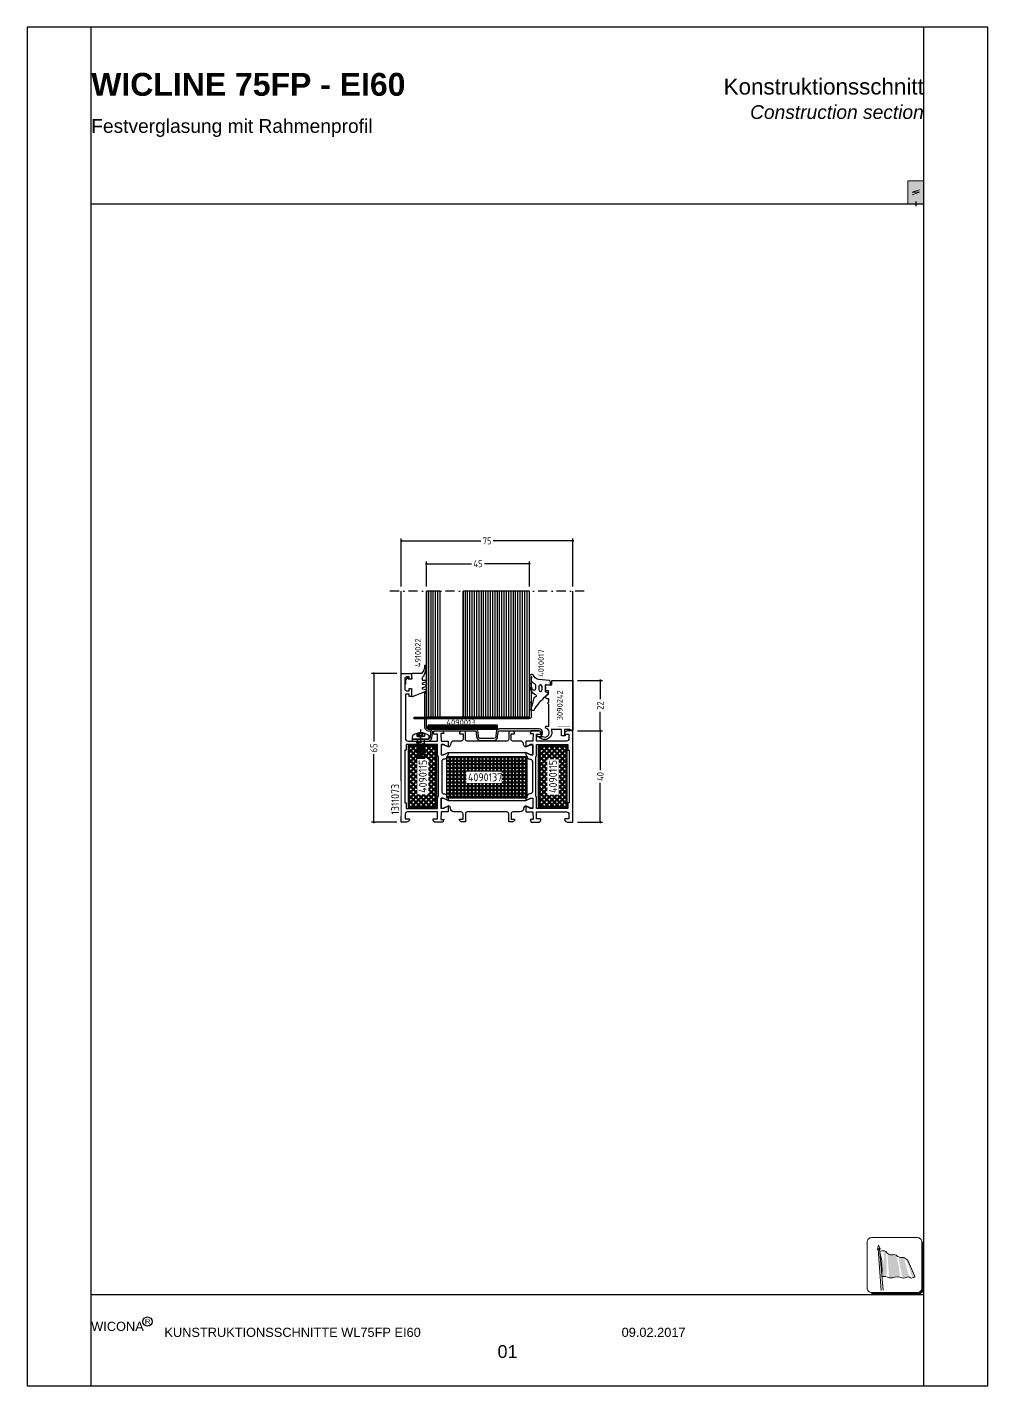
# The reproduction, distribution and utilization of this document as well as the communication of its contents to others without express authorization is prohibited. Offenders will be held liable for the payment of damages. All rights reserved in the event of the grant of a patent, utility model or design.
# Model space of a CAD drawing. Header units: millimetres. Extents: x 415 to 4125, y 1522 to 2116.
# Drawn here: x 415 to 835, y 1522 to 2116 of the extents above; entities that cross this region are included whole.
import ezdxf
from ezdxf.enums import TextEntityAlignment as Align

# ---------------------------------------------------------------- set-up
doc = ezdxf.new("R2010")
doc.units = ezdxf.units.MM
for name, pattern in [('AM_ISO02W050', [7.5, 6, -1.5]), ('AM_ISO08W050', [18, 12, -1.5, 3, -1.5]), ('AUSGEZOGEN', [0]), ('DASHDOT', [8, 4, -2, 0, -2])]:
    doc.linetypes.add(name, pattern=pattern)
for name, color, linetype in [('00TXT', 7, 'Continuous'), ('01PAGVAR', 7, 'AUSGEZOGEN'), ('04TXT', 2, 'Continuous'), ('AM_1', 2, 'Continuous'), ('AM_3', 6, 'AM_ISO02W050'), ('AM_6', 2, 'Continuous'), ('AM_7', 4, 'AM_ISO08W050'), ('CENTER', 7, 'Continuous'), ('DUENN', 7, 'Continuous'), ('GLAS', 7, 'Continuous'), ('PROFILE', 7, 'Continuous'), ('TEXT', 7, 'Continuous'), ('THICKNESS2', 7, 'Continuous'), ('WBC-GER-ENG', 7, 'Continuous')]:
    doc.layers.add(name, color=color, linetype=linetype)
for name, color, linetype, lineweight in [('AM_0', 7, 'Continuous', 50), ('AM_5', 3, 'Continuous', 25), ('AM_C', 2, 'Continuous', 50), ('AM_D', 7, 'Continuous', 50), ('Cont2', 2, 'Continuous', 25), ('Cont3', 70, 'Continuous', 18), ('Cont4', 10, 'Continuous', 13)]:
    doc.layers.add(name, color=color, linetype=linetype, lineweight=lineweight)
doc.layers.add('BOUND_EXT', color=30, linetype='Continuous', plot=False)
doc.layers.add('BOUND_INT', color=30, linetype='Continuous', plot=False)
doc.styles.add('HBS_DIMTEXTSTYLE', font='isocp.shx')
doc.styles.get("Standard").update_dxf_attribs({"font": 'ISOCP.SHX'})
doc.styles.add('SWISS', font='swiss.ttf')
doc.styles.add('SWISSB', font='swissb.ttf')
doc.styles.add('SWISSL', font='swissl.ttf')
doc.dimstyles.new('HBS_Cata_1-1', dxfattribs={"dimtxt": 3, "dimasz": 1, "dimexe": 1, "dimexo": 2, "dimgap": 1, "dimtad": 0, "dimtoh": 1, "dimdec": 1, "dimdsep": 46, "dimtxsty": 'HBS_DIMTEXTSTYLE', "dimblk": 'DOT', "dimcen": 0, "dimclrd": 256, "dimclre": 256, "dimclrt": 2, "dimadec": 0, "dimazin": 2, "dimtp": 0.1, "dimtm": 0.1, "dimtfac": 0.7, "dimtdec": 1, "dimtmove": 0, "dimatfit": 3, "dimldrblk": 'NONE', "dimfxl": 1, "dimlwd": -1, "dimlwe": -1, "dimarcsym": 1})

# ---------------------------------------------------------------- blocks, each defined once
blk = doc.blocks.new('$$WICLOG1')
at = {"layer": '00TXT', "color": 3}
blk.add_circle((12.3, 2.05), 1, dxfattribs=at)
at = {"layer": '00TXT', "color": 40, "style": 'SWISS'}
blk.add_text('WICONA', height=2, dxfattribs=at).set_placement((0, 0))
at = {"layer": '00TXT', "color": 10, "style": 'SWISSL', "width": 1.25}
blk.add_text('R', height=1, dxfattribs=at).set_placement((12.35, 2.05), align=Align.MIDDLE)
blk = doc.blocks.new('$$_EX')
at = {"layer": 'BOUND_EXT'}
for p, q in [((210, 297), (0, 297)), ((0, 297), (0, 0)), ((210, 0), (210, 297)), ((0, 0), (210, 0))]:
    blk.add_line(p, q, dxfattribs=at)
blk = doc.blocks.new('Symbol91')
at = {"layer": 'Cont3'}
h = blk.add_hatch(color=254, dxfattribs=at)
h.dxf.hatch_style = 1
edge = h.paths.add_edge_path()
edge.add_spline(control_points=[(187.27, 28.22), (187.28, 26.89), (187.03, 26.22), (187.03, 26.22)], knot_values=[4, 4, 4, 4, 5, 5, 5, 5], degree=3, periodic=0)
edge.add_spline(control_points=[(187.03, 26.22), (187.03, 26.22), (186.92, 26.27), (186.84, 26.76)], knot_values=[3.159956, 3.159956, 3.159956, 3.159956, 4, 4, 4, 4], degree=3, periodic=0)
edge.add_line((186.84, 26.76), (186.85, 26.54))
edge.add_line((186.85, 26.54), (186.85, 26.23))
edge.add_line((186.85, 26.23), (186.9, 25.32))
edge.add_line((186.9, 25.32), (186.81, 24.51))
edge.add_line((186.81, 24.51), (186.86, 23.91))
edge.add_line((186.86, 23.91), (187.31, 23.87))
edge.add_line((187.31, 23.87), (187.7, 23.87))
edge.add_line((187.7, 23.87), (187.73, 23.86))
edge.add_spline(control_points=[(187.73, 23.86), (187.73, 23.86), (187.91, 24.48), (187.91, 25.42)], knot_values=[1, 1, 1, 1, 2, 2, 2, 2], degree=3, periodic=0)
edge.add_spline(control_points=[(187.91, 25.42), (187.91, 26.24), (187.83, 27.79), (187.83, 28.08)], knot_values=[2, 2, 2, 2, 3, 3, 3, 3], degree=3, periodic=0)
edge.add_spline(control_points=[(187.83, 28.08), (187.82, 28.6), (187.72, 29.13), (187.68, 29.35)], knot_values=[3, 3, 3, 3, 3.756634, 3.756634, 3.756634, 3.756634], degree=3, periodic=0)
edge.add_line((187.68, 29.35), (187.34, 29.51))
edge.add_line((187.34, 29.51), (187.21, 29.51))
edge.add_spline(control_points=[(187.21, 29.51), (187.22, 29.37), (187.27, 28.59), (187.27, 28.22)], knot_values=[5, 5, 5, 5, 5.903507, 5.903507, 5.903507, 5.903507], degree=3, periodic=0)
h = blk.add_hatch(color=254, dxfattribs=at)
h.dxf.hatch_style = 1
edge = h.paths.add_edge_path()
edge.add_spline(control_points=[(190.18, 27.54), (190, 28.23), (189.89, 28.51), (189.85, 28.6)], knot_values=[3, 3, 3, 3, 3.718859, 3.718859, 3.718859, 3.718859], degree=3, periodic=0)
edge.add_line((189.85, 28.6), (189.6, 28.7))
edge.add_line((189.6, 28.7), (189.2, 28.66))
edge.add_line((189.2, 28.66), (188.73, 28.6))
edge.add_line((188.73, 28.6), (188.29, 28.77))
edge.add_line((188.29, 28.77), (188.05, 28.99))
edge.add_spline(control_points=[(188.05, 28.99), (188.1, 28.31), (188.36, 24.37), (188.41, 23.62)], knot_values=[5.071067, 5.071067, 5.071067, 5.071067, 5.923878, 5.923878, 5.923878, 5.923878], degree=3, periodic=0)
edge.add_line((188.41, 23.62), (188.48, 23.6))
edge.add_line((188.48, 23.6), (188.85, 23.58))
edge.add_line((188.85, 23.58), (189.17, 23.64))
edge.add_line((189.17, 23.64), (189.74, 23.73))
edge.add_line((189.74, 23.73), (190.27, 23.8))
edge.add_line((190.27, 23.8), (190.74, 23.78))
edge.add_spline(control_points=[(190.74, 23.78), (190.76, 23.91), (190.79, 24.27), (190.66, 25.18)], knot_values=[1.277615, 1.277615, 1.277615, 1.277615, 2, 2, 2, 2], degree=3, periodic=0)
edge.add_spline(control_points=[(190.66, 25.18), (190.51, 26.51), (190.4, 26.73), (190.18, 27.54)], knot_values=[2, 2, 2, 2, 3, 3, 3, 3], degree=3, periodic=0)
h = blk.add_hatch(color=254, dxfattribs=at)
h.dxf.hatch_style = 1
edge = h.paths.add_edge_path()
edge.add_spline(control_points=[(192.86, 23.78), (192.7, 24.44), (191.78, 27.49), (191.63, 28.07)], knot_values=[2.084077, 2.084077, 2.084077, 2.084077, 2.928014, 2.928014, 2.928014, 2.928014], degree=3, periodic=0)
edge.add_line((191.63, 28.07), (191.09, 28.07))
edge.add_line((191.09, 28.07), (190.66, 28.09))
edge.add_line((190.66, 28.09), (190.43, 28.21))
edge.add_spline(control_points=[(190.43, 28.21), (190.58, 27.39), (191.24, 24.12), (191.34, 23.57)], knot_values=[5.098897, 5.098897, 5.098897, 5.098897, 5.934115, 5.934115, 5.934115, 5.934115], degree=3, periodic=0)
edge.add_line((191.34, 23.57), (191.54, 23.52))
edge.add_line((191.54, 23.52), (191.94, 23.6))
edge.add_line((191.94, 23.6), (192.61, 23.79))
edge.add_line((192.61, 23.79), (192.86, 23.78))
h = blk.add_hatch(color=254, dxfattribs=at)
h.dxf.hatch_style = 1
edge = h.paths.add_edge_path()
edge.add_line((192.54, 27.41), (192.51, 27.44))
edge.add_line((192.51, 27.44), (192.47, 27.5))
edge.add_line((192.47, 27.5), (192.42, 27.53))
edge.add_line((192.42, 27.53), (192.24, 27.58))
edge.add_line((192.24, 27.58), (192, 27.8))
edge.add_spline(control_points=[(192, 27.8), (192.14, 27.38), (192.85, 25.75), (193.11, 24.83)], knot_values=[4.086795, 4.086795, 4.086795, 4.086795, 5, 5, 5, 5], degree=3, periodic=0)
edge.add_spline(control_points=[(193.11, 24.83), (193.31, 24.1), (193.53, 23.76), (193.64, 23.63)], knot_values=[5, 5, 5, 5, 5.720775, 5.720775, 5.720775, 5.720775], degree=3, periodic=0)
edge.add_line((193.64, 23.63), (193.73, 23.65))
edge.add_line((193.73, 23.65), (193.79, 23.69))
edge.add_line((193.79, 23.69), (193.91, 23.76))
edge.add_line((193.91, 23.76), (194.07, 23.79))
edge.add_line((194.07, 23.79), (194.04, 23.98))
edge.add_line((194.04, 23.98), (193.98, 24.14))
edge.add_line((193.98, 24.14), (192.54, 27.41))
at = {"layer": 'Cont3', "lineweight": 9}
for p, q in [((186.72, 20.83), (186.06, 29.85)), ((187.11, 20.94), (186.34, 29.89))]:
    blk.add_line(p, q, dxfattribs=at)
at = {"layer": 'Cont3'}
blk.add_lwpolyline([(184.6, 20.4, -0.414214), (183.6, 21.4), (183.6, 31.4, -0.414214), (184.6, 32.4), (194.6, 32.4, -0.414214), (195.6, 31.4), (195.6, 21.4, -0.414214), (194.6, 20.4)], format="xyb", close=True, dxfattribs=at)
for points in [[(195.8, 31.4), (195.8, 21.4, -0.414214), (194.6, 20.2), (184.6, 20.2)], [(196, 31.4), (196, 21.4, -0.414214), (194.6, 20), (184.6, 20)]]:
    blk.add_lwpolyline(points, format="xyb", dxfattribs=at)
blk.add_arc((186.27, 29.43), 0.604, 85.8437, 113.8537, dxfattribs=at)
at = {"layer": 'Cont3', "lineweight": 0}
for points in [[(185.9, 29.83), (185.89, 29.88), (185.94, 29.94), (186.03, 29.98)], [(185.91, 29.87), (185.9, 29.86), (185.9, 29.85), (185.9, 29.84)], [(185.9, 29.84), (185.91, 29.79), (185.97, 29.75), (186.07, 29.74)], [(186.13, 30.72), (186.13, 30.72), (185.91, 29.87), (185.91, 29.87)], [(186.05, 29.83), (186.05, 29.84), (186.06, 29.85), (186.06, 29.85)], [(186.06, 29.81), (186.06, 29.82), (186.06, 29.82), (186.05, 29.83)], [(186.06, 29.85), (186.06, 29.86), (186.07, 29.87), (186.08, 29.87)], [(186.06, 29.85), (186.06, 29.85), (186.06, 29.85), (186.06, 29.85)], [(186.08, 29.87), (186.11, 29.89), (186.15, 29.91), (186.19, 29.92)], [(186.5, 29.94), (186.5, 29.94), (186.13, 30.72), (186.13, 30.72)], [(186.31, 29.91), (186.32, 29.91), (186.34, 29.9), (186.34, 29.89)], [(186.32, 30.03), (186.43, 30.02), (186.49, 29.98), (186.5, 29.93)], [(186.34, 29.89), (186.35, 29.89), (186.35, 29.88), (186.35, 29.87)], [(186.35, 29.78), (186.45, 29.81), (186.51, 29.87), (186.5, 29.93)], [(186.35, 29.87), (186.35, 29.87), (186.35, 29.86), (186.35, 29.85)]]:
    blk.add_open_spline(points, degree=3, dxfattribs=at)
blk.add_open_spline([(186.19, 29.92), (186.21, 29.92), (186.23, 29.92), (186.24, 29.92), (186.27, 29.92), (186.29, 29.92), (186.31, 29.91)], degree=3, knots=[9, 9, 9, 9, 10, 10, 10, 11, 11, 11, 11], dxfattribs=at)
at = {"layer": 'Cont4', "color": 252, "lineweight": 0}
for points in [[(186.55, 29.42), (186.39, 29.36), (186.43, 28.9), (186.69, 27.91), (186.8, 27.41), (186.85, 26.54), (186.85, 26.23), (186.9, 25.32), (186.8, 24.49), (186.86, 23.91), (187.31, 23.87), (187.7, 23.87), (188.06, 23.76), (188.48, 23.6), (188.85, 23.58), (189.17, 23.64), (189.74, 23.73), (190.27, 23.8), (190.79, 23.78), (191.17, 23.6), (191.54, 23.52), (191.94, 23.6), (192.61, 23.79), (192.88, 23.78), (193.06, 23.61), (193.27, 23.55), (193.73, 23.65), (193.79, 23.69)], [(192.42, 27.53), (192.24, 27.58), (191.98, 27.82), (191.63, 28.07), (191.09, 28.07), (190.66, 28.09), (190.29, 28.28), (189.97, 28.56), (189.6, 28.7), (189.2, 28.66), (188.73, 28.6), (188.29, 28.77), (188.02, 29.02), (187.71, 29.33), (187.34, 29.51), (186.8, 29.51), (186.55, 29.42)], [(193.98, 24.14), (192.54, 27.41)]]:
    blk.add_lwpolyline(points, dxfattribs=at)
at = {"layer": 'Cont4', "color": 252}
for points in [[(192.54, 27.41), (192.51, 27.44), (192.47, 27.5), (192.42, 27.53)], [(193.79, 23.69), (193.91, 23.76), (194.07, 23.79), (194.04, 23.98), (193.98, 24.14)]]:
    blk.add_lwpolyline(points, dxfattribs=at)
blk = doc.blocks.new('WI1311073')
at = {"linetype": 'Continuous'}
for points in [[(17.7, 20.161791), (17.7, 13.4, 0.414214), (18.7, 12.4), (18.856087, 12.4, -0.294108), (19.766453, 11.813803), (20.5, 10.2), (20.5, 9.5), (18.3, 10.5), (17.5, 10.5), (17.5, 6.1), (18.3, 6.1), (20.5, 7.1), (20.5, 4.500001), (17.5, 4.5), (17.279263, 1.2), (18.58563, 1.2), (18.148865, 0), (15, 0, -0.414214), (14, 1), (14, 1.5), (15.9, 1.5), (15.9, 4.5), (2.7, 4.5, 0.414214), (1.7, 3.5), (1.7, 1.5), (3.5, 1.5), (3.712132, 0.987868), (3.310051, 0.585786, -0.198912), (1.895837, 0), (0, 0), (0, 65), (4.5, 65), (4.5, 62.5), (3.5, 62.5), (3.5, 63.5), (2.3, 63.5, 0.414214), (1.5, 62.7), (1.5, 58.3, 0.414214), (2.3, 57.5), (3.5, 57.5), (3.5, 58.5), (4.5, 58.5), (4.5, 55), (3.5, 55), (3.5, 56), (1.8, 56), (1.8, 36.5, 0.414214), (2.8, 35.5), (15.9, 35.5), (15.9, 38.5), (14, 38.5), (14, 39, -0.414214), (15, 40), (18.148865, 40), (18.58563, 38.8), (17.279263, 38.8), (17.5, 35.5), (20.5, 35.499999), (20.5, 32.9), (18.3, 33.9), (17.5, 33.9), (17.5, 29.5), (18.3, 29.5), (20.5, 30.5), (20.5, 29.8), (20.5, 29.8), (19.766453, 28.186197, -0.294108), (18.856087, 27.6), (18.7, 27.6, 0.414214), (17.7, 26.6), (17.7, 20.161791)], [(57.3, 19.709844), (57.3, 13.4, -0.414214), (56.3, 12.4), (56.143913, 12.4, 0.294108), (55.233547, 11.813803), (54.5, 10.2), (54.5, 10.2), (54.5, 9.5), (56.7, 10.5), (57.5, 10.5), (57.5, 6.1), (56.7, 6.1), (54.5, 7.1), (54.5, 4.500001), (57.5, 4.5), (57.720737, 1.2), (56.41437, 1.2), (56.851135, 0), (60, 0, 0.414214), (61, 1), (61, 1.5), (59.1, 1.5), (59.1, 4.5), (72.3, 4.5, -0.414214), (73.3, 3.5), (73.3, 1.5), (71.5, 1.5), (71.287868, 0.987868), (71.689949, 0.585786, 0.198912), (73.104163, 0), (75, 0), (75, 40), (73.104163, 40, 0.198912), (71.689949, 39.414214), (71.287868, 39.012132), (71.5, 38.5), (73.3, 38.5), (73.3, 36.5, -0.414214), (72.3, 35.5), (59.1, 35.5), (59.1, 38.5), (61, 38.5), (61, 39, 0.414214), (60, 40), (56.851135, 40), (56.41437, 38.8), (57.720737, 38.8), (57.5, 35.5), (54.5, 35.499999), (54.5, 32.9), (56.7, 33.9), (57.5, 33.9), (57.5, 29.5), (56.7, 29.5), (54.5, 30.5), (54.5, 29.8), (55.233547, 28.186197, 0.294108), (56.143913, 27.6), (56.3, 27.6, -0.414214), (57.3, 26.6), (57.3, 19.709844)], [(16.2, 19.890623), (16.2, 28.330909, 0.112281), (16.101639, 28.763398, -0.112281), (15.9, 29.65), (15.9, 34), (2.2, 34), (2.2, 31.5), (2.2, 31.5), (1.6, 31.5), (1.6, 8.5), (2.2, 8.5), (2.2, 6), (15.9, 6), (15.9, 10.35, -0.112281), (16.101639, 11.236602, 0.112281), (16.2, 11.669091), (16.2, 19.890623)], [(58.8, 19.709844), (58.8, 28.330909, -0.112281), (58.898361, 28.763398, 0.112281), (59.1, 29.65), (59.1, 34), (72.8, 34), (72.8, 31.5), (72.8, 31.5), (73.4, 31.5), (73.4, 8.5), (72.8, 8.5), (72.8, 6), (59.1, 6), (59.1, 10.35, 0.112281), (58.898361, 11.236602, -0.112281), (58.8, 11.669091), (58.8, 19.709844)]]:
    blk.add_lwpolyline(points, format="xyb", dxfattribs=at)
at = {"color": 7, "linetype": 'Continuous'}
for points, format in [([(35.052353, 30.5), (54.5, 30.5), (54.5, 30.450216), (56.5, 29.45), (57.5, 29.45), (57.5, 33.95), (56.5, 33.95), (54.5, 32.949784), (54.5, 32.9), (54.5, 32.9, -0.414214), (53.5, 33.9), (53.5, 34, 0.414214), (52, 35.5), (48.8, 35.5, -0.414214), (48, 36.3), (48, 38.7), (49.5, 38.7), (49.5, 39, 0.414214), (48.7, 39.8), (47, 39.8), (47, 36.3, -0.414214), (46.2, 35.5), (28.8, 35.5, -0.414214), (28, 36.3), (28, 39.8), (26.3, 39.8, 0.414214), (25.5, 39), (25.5, 38.7), (27, 38.7), (27, 36.3, -0.414214), (26.2, 35.5), (23, 35.5, 0.414214), (21.5, 34), (21.5, 33.9, -0.414214), (20.5, 32.9), (20.5, 32.949784), (18.5, 33.95), (17.5, 33.95), (17.5, 29.45), (18.5, 29.45), (20.5, 30.450216), (20.5, 30.5), (35.052353, 30.5)], "xyb"), ([(29.7, 32.880882, 0, 0, 0), (29.7, 31.2, 0, 0, 0), (23, 31.2, 0, 0, 0), (23, 34.8, 0, 0, 0), (23, 34.8, 0, 0, 0), (29.7, 34.8, 0, 0, 0), (29.7, 32.880882, 0.1, 0.1, 0)], "xyseb"), ([(30.4, 33.014109, 0, 0, 0), (30.4, 34.8, 0, 0, 0), (30.4, 34.8, 0, 0, 0), (37.15, 34.8, 0, 0, 0), (37.15, 32.792063, 0.1, 0.1, 0)], "xyseb"), ([(35.052353, 31.2, 0, 0, 0), (30.4, 31.2, 0, 0, 0), (30.4, 33.014109, 0.1, 0.1, 0)], "xyseb"), ([(37.15, 32.792063, 0, 0, 0), (37.15, 31.2, 0, 0, 0), (35.052353, 31.2, 0.1, 0.1, 0)], "xyseb"), ([(37.85, 32.792063, 0, 0, 0), (37.85, 34.8, 0, 0, 0), (44.6, 34.8, 0, 0, 0), (44.6, 32.658835, 0.1, 0.1, 0)], "xyseb"), ([(44.6, 32.658835, 0, 0, 0), (44.6, 31.2, 0, 0, 0), (44.6, 31.2, 0, 0, 0), (37.85, 31.2, 0, 0, 0), (37.85, 32.792063, 0.1, 0.1, 0)], "xyseb"), ([(45.3, 32.658835, 0, 0, 0), (45.3, 34.8, 0, 0, 0), (45.3, 34.8, 0, 0, 0), (52, 34.8, 0, 0, 0), (52, 31.2, 0, 0, 0), (45.3, 31.2, 0, 0, 0), (45.3, 32.658835, 0.1, 0.1, 0)], "xyseb"), ([(34.030577, 9.5), (54.5, 9.5), (54.5, 9.549784), (56.5, 10.55), (57.5, 10.55), (57.5, 6.05), (56.5, 6.05), (54.5, 7.050216), (54.5, 7.1), (54.5, 7.1, 0.414214), (53.5, 6.1), (53.5, 6, -0.414214), (52, 4.5), (48.8, 4.5, 0.414214), (48, 3.7), (48, 1.3), (49.5, 1.3), (49.5, 1, -0.414214), (48.7, 0.2), (47, 0.2), (47, 3.7, 0.414214), (46.2, 4.5), (28.8, 4.5, 0.414214), (28, 3.7), (28, 0.2), (26.3, 0.2, -0.414214), (25.5, 1), (25.5, 1.3), (27, 1.3), (27, 3.7, 0.414214), (26.2, 4.5), (23, 4.5, -0.414214), (21.5, 6), (21.5, 6.1, 0.414214), (20.5, 7.1), (20.5, 7.050216), (18.5, 6.05), (17.5, 6.05), (17.5, 10.55), (18.5, 10.55), (20.5, 9.549784), (20.5, 9.5), (34.030577, 9.5)], "xyb"), ([(29.7, 6.990274, 0, 0, 0), (29.7, 8.8, 0, 0, 0), (23, 8.8, 0, 0, 0), (23, 5.2, 0, 0, 0), (23, 5.2, 0, 0, 0), (29.7, 5.2, 0, 0, 0), (29.7, 6.990274, 0.1, 0.1, 0)], "xyseb"), ([(34.252702, 8.8, 0, 0, 0), (30.4, 8.8, 0, 0, 0), (30.4, 6.990274, 0.1, 0.1, 0)], "xyseb"), ([(30.4, 6.990274, 0, 0, 0), (30.4, 5.2, 0, 0, 0), (30.4, 5.2, 0, 0, 0), (37.15, 5.2, 0, 0, 0), (37.15, 6.901456, 0.1, 0.1, 0)], "xyseb"), ([(37.15, 6.901456, 0, 0, 0), (37.15, 8.8, 0, 0, 0), (34.252702, 8.8, 0.1, 0.1, 0)], "xyseb"), ([(44.6, 6.901456, 0, 0, 0), (44.6, 8.8, 0, 0, 0), (44.6, 8.8, 0, 0, 0), (37.85, 8.8, 0, 0, 0), (37.85, 6.901456, 0.1, 0.1, 0)], "xyseb"), ([(37.85, 6.901456, 0, 0, 0), (37.85, 5.2, 0, 0, 0), (44.6, 5.2, 0, 0, 0), (44.6, 6.901456, 0.1, 0.1, 0)], "xyseb"), ([(45.3, 6.901456, 0, 0, 0), (45.3, 5.2, 0, 0, 0), (45.3, 5.2, 0, 0, 0), (52, 5.2, 0, 0, 0), (52, 8.8, 0, 0, 0), (45.3, 8.8, 0, 0, 0), (45.3, 6.901456, 0.1, 0.1, 0)], "xyseb")]:
    blk.add_lwpolyline(points, format=format, dxfattribs=at)
blk = doc.blocks.new('WI4910022')
at = {"linetype": 'Continuous'}
for points, format in [([(0, -7.384542), (0, -9.699781, 0.537715), (0.418, -9.975781), (6.318, -7.675781, 0.71283), (6.278, -7.109781), (4.977, -6.761781, -0.767327), (4.977, -6.037781), (6.278, -5.689781, 0.767327), (6.278, -5.109781), (4.961, -4.756781, -0.767327), (4.961, -4.075781), (6.278, -3.589781, 0.876976), (6.2, -2.999781), (5, -2.999781, -0.414214), (4.7, -2.699781), (4.7, -2.479781, -0.288751), (5.2, -1.180781, 0.150709), (6.444974, 3.166565, 1.016945), (5.644974, 3.153565, -0.221064), (4.326972, 0.049094, -0.039181), (3.703, 0.000219), (0.3, 0.000219, 0.414214), (0, -0.299781), (0, -1.615021), (0.187939, -2.131377, -0.520567), (0, -2.399781), (-1.33218, -2.399781, -0.36397), (-1.529142, -2.234511), (-1.576655, -1.965052, 0.594937), (-1.910016, -1.853511), (-2.122998, -2.052119, 0.208), (-2.6, -3.14915), (-2.6, -4.591673)], "xyb"), ([(-2.6, -4.591673, 0, 0, 0), (-2.6, -5.850413, 0, 0, 0.208), (-2.122998, -6.947444, 0, 0, 0), (-1.910016, -7.146052, 0, 0, 0.594937), (-1.576655, -7.034511, 0, 0, 0), (-1.529142, -6.765052, 0, 0, -0.36397), (-1.33218, -6.599781, 0, 0, 0), (0, -6.599781, 0, 0, -0.520567), (0.187939, -6.868186, 0, 0, 0), (0.108146, -7.087413, 0.1, 0.1, 0)], "xyseb"), ([(-1.601403, -4.553482, 0, 0, 0.215574), (-1.909647, -3.76437, 0, 0, -0.717695), (-1.663439, -3.252018, 0, 0, 0), (-0.226878, -3.428405, 0, 0, -0.378866), (0.3, -4.023933, 0, 0, 0), (0.3, -4.97563, 0, 0, 0), (0.3, -4.97563, 0, 0, -0.378866), (-0.226878, -5.571158, 0, 0, 0), (-1.663439, -5.747545, 0, 0, -0.717695), (-1.909647, -5.235193, 0, 0, 0.188379), (-1.601403, -4.553482, 0.1, 0.1, 0)], "xyseb"), ([(1.300038, -6.990217, 0, 0, 0), (1.300038, -6.299781, 0, 0, -0.414214), (1.800038, -5.799781, 0, 0, 0), (2.416841, -5.799781, 0.1, 0.1, 0)], "xyseb"), ([(2.416841, -5.799781, 0, 0, 0), (2.900038, -5.799781, 0, 0, -0.414214), (3.400038, -6.299781, 0, 0, 0), (3.400038, -6.734514, 0, 0, -0.30908), (2.763268, -7.666214, 0, 0, 0), (1.981653, -7.970932, 0, 0, -0.527791), (1.300038, -7.505083, 0, 0, 0), (1.300038, -6.990217, 0.1, 0.1, 0)], "xyseb"), ([(2.565643, -4.199781, 0, 0, 0), (2.300038, -4.199781, 0, 0, -0.414214), (1.700038, -3.599781, 0, 0, 0), (1.700038, -2.399781, 0, 0, -0.414214), (2.300038, -1.799781, 0, 0, 0), (2.800038, -1.799781, 0, 0, -0.414214), (3.400038, -2.399781, 0, 0, 0), (3.400038, -3.599781, 0, 0, -0.414214), (2.800038, -4.199781, 0, 0, 0), (2.565643, -4.199781, 0.1, 0.1, 0)], "xyseb")]:
    blk.add_lwpolyline(points, format=format, dxfattribs=at)
blk.add_lwpolyline([(0.108146, -7.087413), (0, -7.384543)], dxfattribs=at)
blk = doc.blocks.new('4080436_custom_wos')
blk.add_lwpolyline([(-26.97, 0.4, 0.004374), (-27, 0.42, 0.009393), (-27.04, 0.45, 0.008732), (-27.08, 0.48, 0.006678), (-27.11, 0.5, 0.005796), (-27.14, 0.53, 0.003775), (-27.17, 0.54, 0.00446), (-27.21, 0.56, 0.004745), (-27.24, 0.58, 0.004746), (-27.27, 0.6, 0.005446), (-27.31, 0.62, 0.006611), (-27.35, 0.64, 0.007175), (-27.39, 0.66, 0.007951), (-27.43, 0.68, 0.006443), (-27.47, 0.7, 0.006656), (-27.51, 0.71, 0.007901), (-27.55, 0.72, 0.007046), (-27.58, 0.73, 0.005573), (-27.62, 0.74, 0.006095), (-27.65, 0.75, 0.006961), (-27.7, 0.76, 0.006263), (-27.73, 0.77, 0.005895), (-27.77, 0.78, 0.004888), (-27.81, 0.78, 0.004858), (-27.85, 0.79, 0.005749), (-27.88, 0.79, 0.006349), (-27.92, 0.8, 0.006609), (-27.96, 0.8, 0.006539), (-28, 0.8, 0.006195), (-28.04, 0.8), (-48.2, 0.8, -0.414214), (-49, 1.6), (-49, 16.5), (-49.8, 16.5), (-49.8, 1.6, 0.414214), (-48.2, 0), (-46.99, 0, 0.109506), (-47.19, -0.66), (-47.4, -2.97, -0.388866), (-48.19, -3.7), (-55.2, -3.7), (-55.2, -4.5), (-48.19, -4.5, 0.388866), (-46.6, -3.04), (-46.4, -0.73, -0.388866), (-45.6, 0), (-28.04, 0, -0.031191), (-27.94, -0.01, -0.032117), (-27.84, -0.03, -0.034113), (-27.74, -0.06, -0.033448), (-27.64, -0.11, -0.033036), (-27.55, -0.17, -0.034054), (-27.47, -0.24, -0.033669), (-27.4, -0.32, -0.0353), (-27.34, -0.41, -0.035248), (-27.29, -0.51, -0.034082), (-27.26, -0.62, -0.035248), (-27.24, -0.73), (-27.06, -2.74, 0.009909), (-27.06, -2.8, 0.007889), (-27.05, -2.86, 0.008695), (-27.04, -2.91, 0.00948), (-27.03, -2.97, 0.009796), (-27.01, -3.03, 0.009634), (-27, -3.08, 0.009059), (-26.97, -3.14, 0.316051), (-25.47, -4.2), (-19.48, -4.2, 0.316051), (-17.98, -3.14, 0.010145), (-17.96, -3.08, 0.008062), (-17.94, -3.03, 0.008782), (-17.92, -2.97, 0.009483), (-17.91, -2.92, 0.009718), (-17.9, -2.86, 0.009471), (-17.89, -2.8, 0.008803), (-17.89, -2.74), (-17.71, -0.73, -0.025271), (-17.7, -0.65, -0.025635), (-17.68, -0.57, -0.025685), (-17.65, -0.49, -0.025804), (-17.62, -0.42, -0.025802), (-17.57, -0.35, -0.024503), (-17.53, -0.29, -0.024568), (-17.47, -0.23, -0.024904), (-17.41, -0.18, -0.025509), (-17.35, -0.13, -0.025192), (-17.28, -0.09, -0.046587), (-17.13, -0.03, -0.024117), (-17.06, -0.01, -0.023804), (-16.99, 0, -0.023114), (-16.91, 0), (0.2, 0, -0.414214), (1, -0.8), (1, -0.9, -0.414214), (0.2, -1.7), (-0.7, -1.7), (-0.7, -2.5), (0.2, -2.5, 0.414214), (1.8, -0.9), (1.8, -0.8, 0.414214), (0.2, 0.8), (-16.91, 0.8, 0.006823), (-16.95, 0.8, 0.006631), (-16.99, 0.8, 0.006434), (-17.04, 0.8, 0.006371), (-17.08, 0.79, 0.006494), (-17.12, 0.79, 0.006197), (-17.16, 0.78, 0.006224), (-17.2, 0.77, 0.00638), (-17.24, 0.77, 0.006071), (-17.28, 0.76, 0.005434), (-17.32, 0.75, 0.005653), (-17.36, 0.74, 0.007587), (-17.4, 0.72, 0.009381), (-17.44, 0.71, 0.008193), (-17.49, 0.69, 0.00629), (-17.53, 0.68, 0.006974), (-17.57, 0.66, 0.005712), (-17.61, 0.64, 0.00638), (-17.65, 0.62, 0.005872), (-17.68, 0.6, 0.006229), (-17.72, 0.58, 0.00628), (-17.76, 0.55, 0.007), (-17.8, 0.53, 0.00673), (-17.84, 0.5, 0.005989), (-17.87, 0.48, 0.008282), (-17.91, 0.45, 0.009345), (-17.94, 0.42, 0.006288), (-17.98, 0.4, 0.191525), (-18.51, -0.66), (-18.68, -2.67, -0.388765), (-19.48, -3.4), (-25.47, -3.4, -0.388765), (-26.27, -2.67), (-26.44, -0.66, 0.191525), (-26.97, 0.4)], format="xyb", close=True)
blk.add_arc((-45.6, -0.8), 1.6, 90, 150)
blk = doc.blocks.new('WS4070448')
for p, q in [((45.28, 178.42), (45.28, 176.06)), ((45.28, 178.42), (48.18, 178.42)), ((48.18, 176.06), (48.18, 178.42)), ((45.28, 176.06), (46.73, 174.42)), ((46.73, 174.42), (48.18, 176.06))]:
    blk.add_line(p, q)
blk.add_lwpolyline([(50.05, 189.18, 0.314856), (43.41, 189.18, 0.244912), (42.98, 188.36), (42.98, 187.42), (50.48, 187.42), (50.48, 188.36, 0.244912), (50.05, 189.18, 0.138291)], format="xyb")
for points in [[(44.78, 185.92), (45.28, 185.63), (46.73, 185.98), (47.23, 186.35), (46.73, 186.55), (45.28, 186.21)], [(44.78, 184.52), (45.28, 184.23), (48.18, 184.92), (48.68, 185.21), (48.18, 185.5), (45.28, 184.81)], [(44.78, 183.12), (45.28, 182.83), (48.18, 183.52), (48.68, 183.81), (48.18, 184.1), (45.28, 183.41)], [(44.78, 181.72), (45.28, 181.43), (48.18, 182.12), (48.68, 182.41), (48.18, 182.7), (45.28, 182.01)], [(44.78, 180.32), (45.28, 180.03), (48.18, 180.72), (48.68, 181.01), (48.18, 181.3), (45.28, 180.61)], [(44.78, 178.92), (45.28, 178.63), (48.18, 179.32), (48.68, 179.61), (48.18, 179.9), (45.28, 179.21)]]:
    blk.add_lwpolyline(points, close=True)
for points in [[(44.78, 185.92), (47.23, 186.35)], [(44.78, 184.52), (48.68, 185.21)], [(45.28, 186.92), (45.28, 186.21)], [(45.28, 185.63), (45.28, 185.21)], [(45.28, 185.63), (45.28, 184.81)], [(45.28, 185.63), (45.28, 184.81)], [(45.28, 184.23), (45.28, 183.41)], [(48.18, 186.92), (48.18, 185.5)], [(48.18, 184.92), (48.18, 184.1)], [(44.78, 183.12), (48.68, 183.81)], [(44.78, 181.72), (48.68, 182.41)], [(44.78, 180.32), (48.68, 181.01)], [(44.78, 178.92), (48.68, 179.61)], [(45.28, 182.83), (45.28, 182.01)], [(45.28, 181.43), (45.28, 180.61)], [(45.28, 180.03), (45.28, 179.21)], [(45.28, 178.63), (45.28, 178.42)], [(47.93, 178.42), (47.93, 176.17), (46.76, 174.78)], [(48.18, 183.52), (48.18, 182.7)], [(48.18, 182.12), (48.18, 181.3)], [(48.18, 180.72), (48.18, 179.9)], [(48.18, 179.32), (48.18, 178.42)], [(45.28, 177.23), (45.28, 176.41)], [(48.18, 177.92), (48.18, 177.1)]]:
    blk.add_lwpolyline(points)
for centre, radius, start, end in [((44.78, 186.92), 0.5, 0, 90), ((48.68, 186.92), 0.5, 90, 180), ((45.27, 174.59), 1.47, 353.42435, 89.66881)]:
    blk.add_arc(centre, radius, start, end)
at = {"layer": 'AM_3'}
for p, q in [((45.76, 188.75), (45.76, 190.14)), ((47.7, 188.75), (47.7, 190.14)), ((46.17, 188.75), (46.17, 190.03)), ((47.29, 188.75), (47.29, 190.03))]:
    blk.add_line(p, q, dxfattribs=at)
for points in [[(45.08, 189.98), (45.08, 188.75)], [(45.08, 188.75), (46.73, 188.31)], [(48.38, 188.75), (46.73, 188.31)], [(48.38, 189.98), (48.38, 188.75)]]:
    blk.add_lwpolyline(points, dxfattribs=at)
for centre, radius, start, end in [((45.14, 191.26), 1.28, 267.28485, 298.88724), ((46.73, 192.91), 2.94, 250.69884, 289.30116), ((48.32, 191.26), 1.28, 241.11276, 272.71515), ((45.42, 189.91), 1.21, 253.66426, 286.33574), ((46.73, 198.84), 10.13, 264.49478, 275.50522), ((48.04, 189.91), 1.21, 253.66426, 286.33574)]:
    blk.add_arc(centre, radius, start, end, dxfattribs=at)
at = {"layer": 'AM_7'}
blk.add_line((46.71, 172.66), (46.73, 191.72), dxfattribs=at)
blk = doc.blocks.new('4080257_custom_wos')
blk.add_lwpolyline([(0.8, 0.2, -0.414214), (-0.2, -0.8), (-50.3, -0.8), (-50.3, 0), (-0.2, 0, 0.414214), (0, 0.2), (0, 14.7), (0.8, 14.7), (0.8, 0.2)], format="xyb", close=True)
blk = doc.blocks.new('30x1.5')
at = {"layer": 'AM_C'}
h = blk.add_hatch(dxfattribs=at)
h.set_pattern_fill('LINE', color=256, scale=0.3, angle=90)
h.set_pattern_definition([(90, (2674.2662, 640.5052), (-0.9525, 6e-17), [])])
h.paths.add_polyline_path([(2684.27, 641.71), (2684.27, 640.21), (2714.27, 640.21), (2714.27, 641.71)])
blk.add_lwpolyline([(2684.27, 641.71), (2684.27, 640.21), (2714.27, 640.21), (2714.27, 641.71)], close=True, dxfattribs=at)
blk = doc.blocks.new('WI3090242_255_255')
at = {"linetype": 'Continuous'}
for points, format in [([(-6.580485, 0.5), (-9.456587, 0.5), (-9.337115, 0.111765, -0.504614), (-12.300001, -3.9, -0.120349), (-13.668323, -3.507256, 0.072063), (-14.468774, -3.192011), (-14.4, -2.6), (-13.495213, -2.6), (-13.334818, -2.458545), (-13.212628, -2.523256, 1.162392), (-11.937065, 1.115927), (-11.854068, 2), (-10.5, 2), (-10.5, 11.417157), (-11.082843, 12), (-10.5, 12.582843), (-10.5, 14), (-11.5, 14), (-11.883022, 14.821394), (-10.6, 16.35044), (-10.6, 17.5), (-11.7, 17.5), (-11.933518, 17.988332, 0.339409), (-11.903971, 19.205369, -0.613429), (-11.5, 20)], "xyb"), ([(-11.5, 20), (-9.2, 20), (-9.2, 22), (0, 22), (0, 0.3), (-0.45, 0.040192), (-1.24641, 0.5), (-3.7, 0.5), (-3.7, -1.9), (-3.5, -1.9, -1), (-3.5, -2.3), (-4.9, -2.3), (-4.9, 0.5), (-6.580485, 0.5)], "xyb"), ([(-6.580485, 1.7, 0.1, 0.1, 0), (-1.2, 1.7, 0, 0, 0), (-1.2, 20.8, 0, 0, 0), (-8, 20.8, 0, 0, 0), (-8, 19.1, 0, 0, 0), (-8, 19.1, 0, 0, -0.414214), (-8.3, 18.8, 0, 0, 0), (-9.5, 18.8, 0, 0, 0), (-9.5, 1.7, 0, 0, 0), (-6.580485, 1.7, 0.1, 0.1, 0)], "xyseb")]:
    blk.add_lwpolyline(points, format=format, dxfattribs=at)
blk = doc.blocks.new('WI4010017_252_252')
at = {"linetype": 'Continuous'}
for points in [[(-3.47175, 2.422849, -0.240056), (-5.376381, 3.657427), (-5.644, 4.12, 0.767327), (-7.51, 3.62), (-7.51, -0.349, 0.286745), (-5.263, -3.944), (-4.861, -4.14, -0.149451), (-4.733, -4.259), (-4.577, -4.53, -0.57735), (-5.01, -5.28), (-5.132603, -5.28), (-5.173206, -5.305874, 0.158399), (-5.556307, -5.595998), (-6.371855, -9.276574, -0.113567), (-6.429677, -9.398061, -0.190093), (-6.510385, -9.193232), (-6.51, -8.11996, 1), (-7.51, -8.119601), (-7.51074, -10.181154, 0.009709), (-7.51, -10.219981, 0.587918), (-5.076012, -10.468668, -0.091591), (0.808851, -3.934984, 0.553622), (0.702606, -3.437713), (-0.302606, -3.071846, -0.315299), (-0.5, -2.789938), (-0.5, -0.1, -0.449698), (-0.164202, 0.197856), (1.464202, 0.002144, 0.449698), (1.8, 0.3), (1.8, 1.1565, 0.354573), (1.165065, 1.939286), (-3.47175, 2.422849)], [(-4.715, -0.285, 0.292811), (-5.171, 0.444, -0.290987), (-6.61, 2.708), (-6.61, 2.92), (-6.51, 2.92, 0.414214), (-6.41, 3.02), (-6.41, 3.62, 0.414214), (-6.51, 3.72), (-6.61, 3.72, 0.414214), (-6.71, 3.62), (-6.71, -0.483, 0.244698), (-5.857, -2.121), (-5.812, -2.153, 0.673804), (-4.723, -1.448), (-4.715, -0.285)], [(-1.91, -0.73, 1), (-3.41, -0.73), (-3.41, -2.03, 1), (-1.91, -2.03), (-1.91, -0.73)]]:
    blk.add_lwpolyline(points, format="xyb", close=True, dxfattribs=at)
blk = doc.blocks.new('4090137_custom_wos')
blk.add_lwpolyline([(35.7, 9), (35.7, -9), (0.7, -9), (0.7, 9), (35.7, 9)], close=True)
blk = doc.blocks.new('4090137x')
at = {"layer": 'AM_C'}
h = blk.add_hatch(dxfattribs=at)
h.set_pattern_fill('NET', color=1, scale=0.5)
h.set_pattern_definition([(0, (-121.9446, -27.6104), (0, 1.5875), []), (90, (-121.9446, -27.6104), (-1.5875, 1e-16), [])])
h.paths.add_polyline_path([(1992.76, 607.79), (1992.76, 642.79), (1974.76, 642.79), (1974.76, 607.79)])
at = {"layer": 'AM_1', "rotation": 90}
blk.add_blockref('4090137_custom_wos', (1983.76, 607.09), dxfattribs=at)
at = {"layer": '04TXT', "insert": (1981.95, 617.02), "char_height": 3.5, "attachment_point": 1, "rotation": 90, "bg_fill": 3, "box_fill_scale": 1.2, "bg_fill_color": 256, "bg_fill_transparency": 0}
blk.add_mtext_dynamic_manual_height_columns('{\\C7;4090137}', width=13.9994, gutter_width=12.5, heights=[3.4], dxfattribs=at)
blk = doc.blocks.new('4090115x')
at = {"layer": 'AM_C'}
h = blk.add_hatch(dxfattribs=at)
h.set_pattern_fill('ANSI37', color=256, scale=0.5)
h.set_pattern_definition([(45, (1908.0058, 619.6753), (-1.12253, 1.12253), []), (135, (1908.0058, 619.6753), (-1.12253, -1.12253), [])])
h.paths.add_polyline_path([(1941.96, 636.34), (1941.96, 663.34), (1929.96, 663.34), (1929.96, 636.34)])
at = {"layer": 'AM_D', "color": 2}
blk.add_lwpolyline([(1941.96, 636.34), (1941.96, 663.34), (1929.96, 663.34), (1929.96, 636.34), (1941.96, 636.34)], close=True, dxfattribs=at)
at = {"layer": '04TXT', "insert": (1934.34, 642.74), "char_height": 3.5, "attachment_point": 1, "rotation": 90, "bg_fill": 3, "box_fill_scale": 1.2, "bg_fill_color": 256, "bg_fill_transparency": 0}
blk.add_mtext_dynamic_manual_height_columns('{\\C7;4090115}', width=13.9994, gutter_width=12.5, heights=[3.4], dxfattribs=at)
blk = doc.blocks.new('_Dot')
at = {"color": 0, "linetype": 'ByBlock', "lineweight": -2}
blk.add_line((-0.5, 0), (-1, 0), dxfattribs=at)
at = {"color": 0, "linetype": 'ByBlock', "const_width": 0.5}
blk.add_lwpolyline([(-0.25, 0, 1), (0.25, 0, 1)], format="xyb", close=True, dxfattribs=at)
blk = doc.blocks.new('*D190')
at = {"layer": 'AM_5', "transparency": 16777216}
for p, q in [((589.18, 1871.27), (589.18, 1882.27)), ((590.18, 1881.27), (608.82, 1881.27)), ((633.18, 1881.27), (614.54, 1881.27)), ((634.18, 1871.27), (634.18, 1882.27))]:
    blk.add_line(p, q, dxfattribs=at)
at = {"layer": 'Defpoints', "color": 0, "transparency": 16777216}
for p in [(589.18, 1881.27), (589.18, 1869.27), (634.18, 1869.27)]:
    blk.add_point(p, dxfattribs=at)
at = {"layer": 'AM_5', "transparency": 16777216, "rotation": 180}
blk.add_blockref('_Dot', (589.18, 1881.27), dxfattribs=at)
at = {"layer": 'AM_5', "transparency": 16777216}
blk.add_blockref('_Dot', (634.18, 1881.27), dxfattribs=at)
at = {"layer": 'AM_5', "color": 2, "transparency": 16777216, "insert": (611.68, 1881.27), "char_height": 3, "attachment_point": 5, "style": 'HBS_DIMTEXTSTYLE'}
blk.add_mtext('45', dxfattribs=at)
blk = doc.blocks.new('_None')
blk = doc.blocks.new('*D191')
at = {"layer": 'AM_5', "transparency": 16777216}
for p, q in [((578.18, 1871.27), (578.18, 1892.27)), ((579.18, 1891.27), (612.97, 1891.27)), ((652.18, 1891.27), (618.39, 1891.27)), ((653.18, 1871.27), (653.18, 1892.27))]:
    blk.add_line(p, q, dxfattribs=at)
at = {"layer": 'Defpoints', "color": 0, "transparency": 16777216}
for p in [(578.18, 1891.27), (578.18, 1869.27), (653.18, 1869.27)]:
    blk.add_point(p, dxfattribs=at)
at = {"layer": 'AM_5', "transparency": 16777216, "rotation": 180}
blk.add_blockref('_Dot', (578.18, 1891.27), dxfattribs=at)
at = {"layer": 'AM_5', "transparency": 16777216}
blk.add_blockref('_Dot', (653.18, 1891.27), dxfattribs=at)
at = {"layer": 'AM_5', "color": 2, "transparency": 16777216, "insert": (615.68, 1891.27), "char_height": 3, "attachment_point": 5, "style": 'HBS_DIMTEXTSTYLE'}
blk.add_mtext('75', dxfattribs=at)
blk = doc.blocks.new('*D192')
at = {"layer": 'AM_5', "transparency": 16777216}
for p, q in [((655.18, 1808.27), (666.18, 1808.27)), ((665.18, 1807.27), (665.18, 1791.07)), ((665.18, 1769.27), (665.18, 1785.47)), ((655.18, 1768.27), (666.18, 1768.27))]:
    blk.add_line(p, q, dxfattribs=at)
at = {"layer": 'Defpoints', "color": 0, "transparency": 16777216}
for p in [(653.18, 1808.27), (665.18, 1808.27), (653.18, 1768.27)]:
    blk.add_point(p, dxfattribs=at)
at = {"layer": 'AM_5', "transparency": 16777216}
for p, rotation in [((665.18, 1808.27), 90), ((665.18, 1768.27), 270)]:
    blk.add_blockref('_Dot', p, dxfattribs=dict(at, rotation=rotation))
at = {"layer": 'AM_5', "color": 2, "transparency": 16777216, "insert": (665.18, 1788.27), "char_height": 3, "attachment_point": 5, "rotation": 90, "style": 'HBS_DIMTEXTSTYLE'}
blk.add_mtext('40', dxfattribs=at)
blk = doc.blocks.new('*D193')
at = {"layer": 'AM_5', "transparency": 16777216}
for p, q in [((655.18, 1830.27), (666.18, 1830.27)), ((665.18, 1829.27), (665.18, 1822.04)), ((665.18, 1809.27), (665.18, 1816.49)), ((655.18, 1808.27), (666.18, 1808.27))]:
    blk.add_line(p, q, dxfattribs=at)
at = {"layer": 'Defpoints', "color": 0, "transparency": 16777216}
for p in [(653.18, 1830.27), (665.18, 1830.27), (653.18, 1808.27)]:
    blk.add_point(p, dxfattribs=at)
at = {"layer": 'AM_5', "transparency": 16777216}
for p, rotation in [((665.18, 1830.27), 90), ((665.18, 1808.27), 270)]:
    blk.add_blockref('_Dot', p, dxfattribs=dict(at, rotation=rotation))
at = {"layer": 'AM_5', "color": 2, "transparency": 16777216, "insert": (665.18, 1819.27), "char_height": 3, "attachment_point": 5, "rotation": 90, "style": 'HBS_DIMTEXTSTYLE'}
blk.add_mtext('22', dxfattribs=at)
blk = doc.blocks.new('*D194')
at = {"layer": 'AM_5', "transparency": 16777216}
for p, q in [((576.18, 1833.27), (565.18, 1833.27)), ((566.18, 1832.27), (566.18, 1803.57)), ((566.18, 1769.27), (566.18, 1797.96)), ((576.18, 1768.27), (565.18, 1768.27))]:
    blk.add_line(p, q, dxfattribs=at)
at = {"layer": 'Defpoints', "color": 0, "transparency": 16777216}
for p in [(578.18, 1833.27), (566.18, 1768.27), (578.18, 1768.27)]:
    blk.add_point(p, dxfattribs=at)
at = {"layer": 'AM_5', "transparency": 16777216}
for p, rotation in [((566.18, 1833.27), 90), ((566.18, 1768.27), 270)]:
    blk.add_blockref('_Dot', p, dxfattribs=dict(at, rotation=rotation))
at = {"layer": 'AM_5', "color": 2, "transparency": 16777216, "insert": (566.18, 1800.77), "char_height": 3, "attachment_point": 5, "rotation": 90, "style": 'HBS_DIMTEXTSTYLE'}
blk.add_mtext('65', dxfattribs=at)
blk = doc.blocks.new('Opening01')
at = {"layer": 'AM_0', "ltscale": 0.1}
h = blk.add_hatch(color=256, dxfattribs=at)
h.set_gradient(color1=(173, 173, 173), rotation=135, centered=1, tint=1, name='CURVED')
h.paths.add_polyline_path([(189, 258.4), (196, 258.4), (196, 268.4), (189, 268.4)])
at = {"layer": 'Cont3'}
blk.add_lwpolyline([(189, 258.4), (196, 258.4), (196, 268.4), (189, 268.4)], close=True, dxfattribs=at)
at = {"layer": 'Cont4'}
blk.add_lwpolyline([(190.9, 262.3), (194.1, 263.4), (190.9, 263.4), (194.1, 264.5)], dxfattribs=at)
blk = doc.blocks.new('Linie Konstruktionsschnitt')
at = {"layer": 'Cont2'}
blk.add_line((0, -1), (0, 1), dxfattribs=at)

msp = doc.modelspace()

# ---------------------------------------------------------------- linework, layer by layer
at = {"layer": 'BOUND_EXT'}
for p, q in [((442.612, 1521.86), (442.612, 2115.86)), ((806.612, 1521.86), (806.612, 2115.86)), ((442.612, 1561.86), (806.612, 1561.86))]:
    msp.add_line(p, q, dxfattribs=at)
at = {"layer": 'BOUND_INT'}
msp.add_line((442.612, 2038.66), (806.612, 2038.66), dxfattribs=at)
at = {"layer": 'CENTER', "linetype": 'DASHDOT'}
msp.add_line((658.179, 1869.267), (573.179, 1869.267), dxfattribs=at)
at = {"layer": 'GLAS'}
for p, q in [((589.179, 1814.267), (589.179, 1869.267)), ((590.179, 1814.267), (590.179, 1869.267)), ((591.179, 1814.267), (591.179, 1869.267)), ((592.179, 1814.267), (592.179, 1869.267)), ((593.179, 1814.267), (593.179, 1869.267)), ((594.179, 1814.267), (594.179, 1869.267)), ((595.179, 1814.267), (595.179, 1869.267)), ((605.179, 1814.267), (605.179, 1869.267)), ((606.179, 1814.267), (606.179, 1869.267)), ((607.179, 1814.267), (607.179, 1869.267)), ((608.179, 1814.267), (608.179, 1869.267)), ((609.179, 1814.267), (609.179, 1869.267)), ((610.179, 1814.267), (610.179, 1869.267)), ((611.179, 1814.267), (611.179, 1869.267)), ((612.179, 1814.267), (612.179, 1869.267)), ((613.179, 1814.267), (613.179, 1869.267)), ((614.179, 1814.267), (614.179, 1869.267)), ((615.179, 1814.267), (615.179, 1869.267)), ((616.179, 1814.267), (616.179, 1869.267)), ((617.179, 1814.267), (617.179, 1869.267)), ((618.179, 1814.267), (618.179, 1869.267)), ((619.179, 1814.267), (619.179, 1869.267)), ((620.179, 1814.267), (620.179, 1869.267)), ((621.179, 1814.267), (621.179, 1869.267)), ((622.179, 1814.267), (622.179, 1869.267)), ((623.179, 1814.267), (623.179, 1869.267)), ((624.179, 1814.267), (624.179, 1869.267)), ((625.179, 1814.267), (625.179, 1869.267)), ((626.179, 1814.267), (626.179, 1869.267)), ((627.179, 1814.267), (627.179, 1869.267)), ((628.179, 1814.267), (628.179, 1869.267)), ((629.179, 1814.267), (629.179, 1869.267)), ((630.179, 1814.267), (630.179, 1869.267)), ((631.179, 1814.267), (631.179, 1869.267)), ((632.179, 1814.267), (632.179, 1869.267)), ((633.179, 1814.267), (633.179, 1869.267)), ((634.179, 1814.267), (634.179, 1869.267)), ((634.179, 1814.267), (589.179, 1814.267))]:
    msp.add_line(p, q, dxfattribs=at)
for points in [[(595.179, 1814.267), (595.179, 1869.267), (589.179, 1869.267), (589.179, 1814.267)], [(634.179, 1814.267), (634.179, 1869.267), (605.179, 1869.267), (605.179, 1814.267)]]:
    msp.add_lwpolyline(points, close=True, dxfattribs=at)
at = {"layer": 'THICKNESS2'}
for p, q in [((578.179, 1808.267), (578.179, 1869.267)), ((653.179, 1808.267), (653.179, 1869.267))]:
    msp.add_line(p, q, dxfattribs=at)

# ---------------------------------------------------------------- block references
for name, p in [('WS4070448', (539.951, 1617.145)), ('30x1.5', (-2094.288, 1168.861))]:
    msp.add_blockref(name, p)
at = {"xscale": 2, "yscale": 2, "zscale": 2}
msp.add_blockref('$$WICLOG1', (442.612, 1545.86), dxfattribs=at)
at = {"layer": 'AM_0'}
msp.add_blockref('Opening01', (610.612, 1780.26), dxfattribs=at)
at = {"layer": 'AM_0', "rotation": 180}
msp.add_blockref('Linie Konstruktionsschnitt', (803.112, 2038.66), dxfattribs=at)
at = {"layer": 'AM_1'}
for name, p in [('4080436_custom_wos', (638.179, 1808.267)), ('4080257_custom_wos', (634.179, 1814.267))]:
    msp.add_blockref(name, p, dxfattribs=at)
at = {"layer": 'Cont3', "xscale": 2, "yscale": 2, "zscale": 2}
msp.add_blockref('$$_EX', (414.612, 1521.86), dxfattribs=at)
at = {"layer": 'Cont3', "ltscale": 0.7, "xscale": 2, "yscale": 2, "zscale": 2}
msp.add_blockref('Symbol91', (414.612, 1521.86), dxfattribs=at)
at = {"layer": 'DUENN', "linetype": 'Continuous'}
for name, p in [('WI4910022', (582.679, 1833.267)), ('WI4010017_252_252', (641.679, 1828.267))]:
    msp.add_blockref(name, p, dxfattribs=at)
at = {"layer": 'PROFILE', "linetype": 'Continuous'}
for name, p in [('WI1311073', (578.179, 1768.267)), ('WI3090242_255_255', (653.179, 1808.267))]:
    msp.add_blockref(name, p, dxfattribs=at)

# ---------------------------------------------------------------- texts
at = {"insert": (597.937, 1813.134), "char_height": 2.5, "attachment_point": 1}
msp.add_mtext_dynamic_manual_height_columns('4090013', width=18.72764, gutter_width=12.5, heights=[0], dxfattribs=at)
at = {"layer": '01PAGVAR', "color": 40, "style": 'SWISS'}
msp.add_text('01', height=5.6, dxfattribs=at).set_placement((624.612, 1536.86), align=Align.MIDDLE)
at = {"layer": 'AM_6', "color": 7, "style": 'SWISSB'}
msp.add_text('WICLINE 75FP - EI60', height=10, dxfattribs=at).set_placement((442.612, 2085.86))
at = {"layer": 'AM_6', "insert": (474.619, 1543.196), "char_height": 4, "width": 269.18712, "attachment_point": 7, "style": 'SWISSL'}
msp.add_mtext('{\\C1;KUNSTRUKTIONSSCHNITTE WL75FP EI60\\H1.0516x; }', dxfattribs=at)
at = {"layer": 'AM_6', "insert": (674.503, 1543.205), "char_height": 4, "attachment_point": 7, "style": 'SWISSL'}
msp.add_mtext('{\\C1;09.02.2017}', dxfattribs=at)
at = {"layer": 'TEXT', "linetype": 'Continuous'}
for s, p in [('4910022', (586.69, 1836.052)), ('4010017', (640.525, 1831.813)), ('3090242', (648.721, 1812.819))]:
    msp.add_text(s, height=2.5, rotation=90, dxfattribs=at).set_placement(p)
at = {"layer": 'WBC-GER-ENG', "char_height": 6}
for s, insert, width, attachment_point, style in [('{\\fSwis721 BT|b0|i0|c0|p34;\\H1.1667x;\\C40;Konstruktionsschnitt\\P\\fSwis721 BT|b0|i1|c0|p34;\\H0.85712x;Construction section}', (806.612, 2075.66), 213.66265, 9, 'SWISSB'), ('{\\C40;Festverglasung mit Rahmenprofil}', (442.612, 2075.66), 253.56594, 1, 'SWISS')]:
    msp.add_mtext(s, dxfattribs=dict(at, insert=insert, width=width, attachment_point=attachment_point, style=style))

# ---------------------------------------------------------------- dimensions: what is measured, and where the dimension line sits
at = {"layer": 'AM_5'}
for base, p1, p2, picture, middle in [((578.179, 1891.267), (653.179, 1869.267), (578.179, 1869.267), '*D191', (615.679, 1891.267)), ((589.179, 1881.267), (634.179, 1869.267), (589.179, 1869.267), '*D190', (611.679, 1881.267))]:
    dim = msp.add_linear_dim(base=base, p1=p1, p2=p2, dimstyle='HBS_Cata_1-1', override={"dimtol": 0, "dimlim": 0, "dimtp": 0.1, "dimtm": 0.1, "dimtfac": 0.71, "dimtdec": 1, "dimtolj": 0, "dimtzin": 8}, dxfattribs=at)
    dim.commit()
    dim.dimension.update_dxf_attribs({"geometry": picture, "text_midpoint": middle})
dim = msp.add_linear_dim(base=(665.179, 1830.267), p1=(653.179, 1808.267), p2=(653.179, 1830.267), angle=90, dimstyle='HBS_Cata_1-1', override={"dimtol": 0, "dimlim": 0, "dimtp": 0.1, "dimtm": 0.1, "dimtfac": 0.71, "dimtdec": 1, "dimtolj": 0, "dimtzin": 8}, dxfattribs=at)
dim.commit()
dim.dimension.update_dxf_attribs({"geometry": '*D193', "text_midpoint": (665.179, 1819.267)})

# ---------------------------------------------------------------- next in the draw order: block references
for p in [(-1348.518, 1138.398), (-1291.589, 1138.329)]:
    msp.add_blockref('4090115x', p)
at = {"rotation": 270}
msp.add_blockref('4090137x', (-9.673, 3771.602), dxfattribs=at)

# ---------------------------------------------------------------- next in the draw order: texts
at = {"layer": '04TXT', "insert": (573.758, 1771.54), "char_height": 3.5, "attachment_point": 1, "rotation": 90, "bg_fill": 3, "box_fill_scale": 1.2, "bg_fill_color": 256, "bg_fill_transparency": 0}
msp.add_mtext_dynamic_manual_height_columns('{\\C7;1311073}', width=13.99938, gutter_width=12.5, heights=[3.402], dxfattribs=at)

# ---------------------------------------------------------------- next in the draw order: dimensions: what is measured, and where the dimension line sits
at = {"layer": 'AM_5'}
for base, p1, p2, picture, middle in [((566.179, 1768.267), (578.179, 1833.267), (578.179, 1768.267), '*D194', (566.179, 1800.767)), ((665.179, 1808.267), (653.179, 1768.267), (653.179, 1808.267), '*D192', (665.179, 1788.267))]:
    dim = msp.add_linear_dim(base=base, p1=p1, p2=p2, angle=90, dimstyle='HBS_Cata_1-1', override={"dimtol": 0, "dimlim": 0, "dimtp": 0.1, "dimtm": 0.1, "dimtfac": 0.71, "dimtdec": 1, "dimtolj": 0, "dimtzin": 8}, dxfattribs=at)
    dim.commit()
    dim.dimension.update_dxf_attribs({"geometry": picture, "text_midpoint": middle})

doc.saveas('drawing.dxf')
